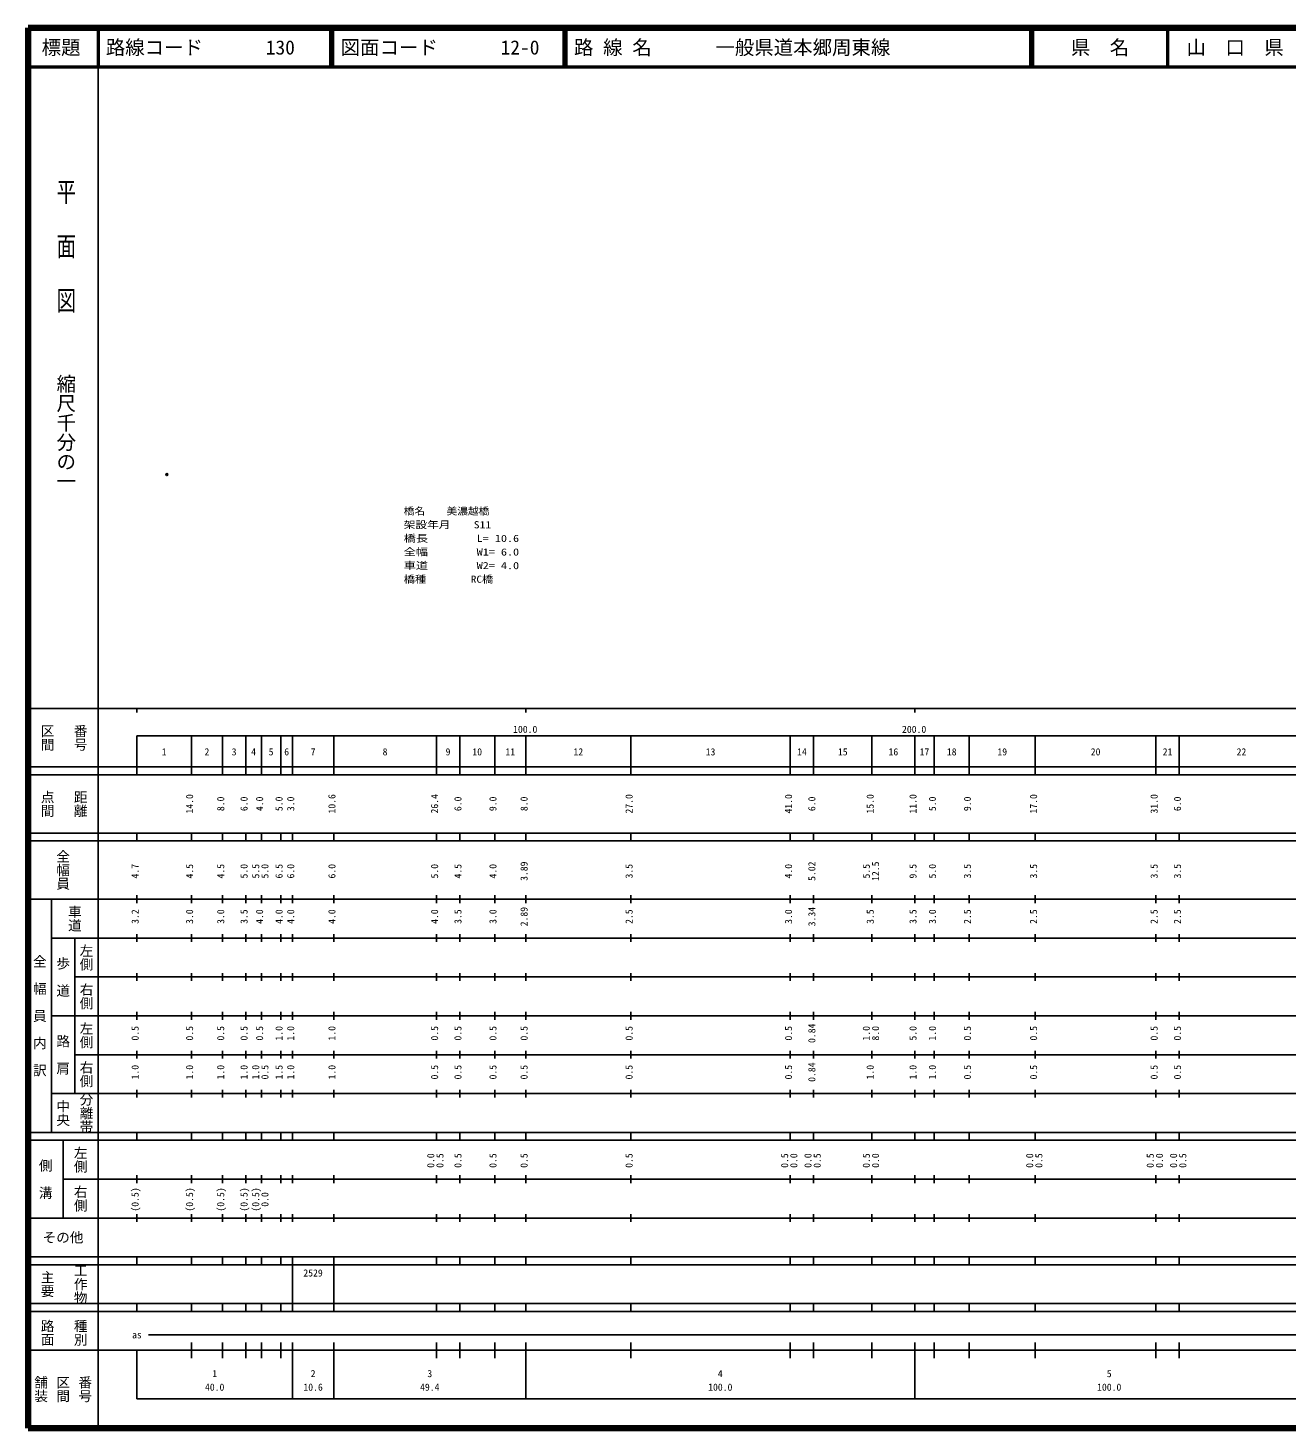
# Model space of a CAD drawing. Units: millimetres on the paper. Extents: x 40 to 680, y 20 to 380.
# Drawn here: x 40 to 363.7, y 20 to 380 of the extents above; entities that cross this region are included whole.
import ezdxf
from ezdxf.enums import TextEntityAlignment as Align

# ---------------------------------------------------------------- set-up
doc = ezdxf.new("R2010")
doc.units = ezdxf.units.MM
doc.header["$PDMODE"] = 32
doc.header["$PDSIZE"] = 0.5
for name, color, linetype in [('M-OTRS', 6, 'Continuous'), ('M-STR-HTXT', 7, 'Continuous'), ('M-TTL-TXT', 7, 'Continuous')]:
    doc.layers.add(name, color=color, linetype=linetype)
for name, color, linetype, lineweight in [('M-TTL', 2, 'Continuous', 140), ('M-TTL-BAND', 7, 'Continuous', 25), ('M-TTL-LINE', 7, 'Continuous', 50)]:
    doc.layers.add(name, color=color, linetype=linetype, lineweight=lineweight)
doc.styles.add('@ＭＳ ゴシック', font='')
doc.styles.add('ＭＳ ゴシック', font='')
doc.styles.get('@ＭＳ ゴシック').set_extended_font_data('@MS Gothic')
doc.styles.get('ＭＳ ゴシック').set_extended_font_data('MS Gothic')

msp = doc.modelspace()

# ---------------------------------------------------------------- linework, layer by layer
at = {"layer": 'M-OTRS'}
msp.add_point((75.716, 265.157), dxfattribs=at)
at = {"layer": 'M-TTL'}
for p, q in [((40, 380), (40, 20)), ((680, 380), (40, 380)), ((40, 20), (680, 20))]:
    msp.add_line(p, q, dxfattribs=at)
at = {"layer": 'M-TTL-BAND'}
for p, q in [((58, 370), (58, 20)), ((40, 205), (579, 205)), ((68, 205), (68, 204)), ((168, 205), (168, 204)), ((268, 205), (268, 204)), ((68, 198), (579, 198)), ((68, 198), (68, 188)), ((82, 188), (82, 198)), ((90, 188), (90, 198)), ((96, 188), (96, 198)), ((100, 188), (100, 198)), ((105, 188), (105, 198)), ((108, 188), (108, 198)), ((118.6, 188), (118.6, 198)), ((145, 188), (145, 198)), ((151, 188), (151, 198)), ((160, 188), (160, 198)), ((168, 188), (168, 198)), ((195, 188), (195, 198)), ((236, 188), (236, 198)), ((242, 188), (242, 198)), ((257, 188), (257, 198)), ((268, 188), (268, 198)), ((273, 188), (273, 198)), ((282, 188), (282, 198)), ((299, 188), (299, 198)), ((330, 188), (330, 198)), ((336, 188), (336, 198)), ((40, 190), (579, 190)), ((40, 188), (579, 188)), ((40, 173), (579, 173)), ((68, 171), (68, 173)), ((82, 171), (82, 173)), ((90, 171), (90, 173)), ((96, 171), (96, 173)), ((100, 171), (100, 173)), ((105, 171), (105, 173)), ((108, 171), (108, 173)), ((118.6, 171), (118.6, 173)), ((145, 171), (145, 173)), ((151, 171), (151, 173)), ((160, 171), (160, 173)), ((168, 171), (168, 173)), ((195, 171), (195, 173)), ((236, 171), (236, 173)), ((242, 171), (242, 173)), ((257, 171), (257, 173)), ((268, 171), (268, 173)), ((273, 171), (273, 173)), ((282, 171), (282, 173)), ((299, 171), (299, 173)), ((330, 171), (330, 173)), ((336, 171), (336, 173)), ((40, 171), (579, 171)), ((40, 156), (579, 156)), ((46, 96), (46, 156)), ((68, 155), (68, 157)), ((82, 155), (82, 157)), ((90, 155), (90, 157)), ((96, 155), (96, 157)), ((100, 155), (100, 157)), ((105, 155), (105, 157)), ((108, 155), (108, 157)), ((118.6, 155), (118.6, 157)), ((145, 155), (145, 157)), ((151, 155), (151, 157)), ((160, 155), (160, 157)), ((168, 155), (168, 157)), ((195, 155), (195, 157)), ((236, 155), (236, 157)), ((242, 155), (242, 157)), ((257, 155), (257, 157)), ((268, 155), (268, 157)), ((273, 155), (273, 157)), ((282, 155), (282, 157)), ((299, 155), (299, 157)), ((330, 155), (330, 157)), ((336, 155), (336, 157)), ((46, 146), (579, 146)), ((52, 146), (52, 106)), ((68, 145), (68, 147)), ((82, 145), (82, 147)), ((90, 145), (90, 147)), ((96, 145), (96, 147)), ((100, 145), (100, 147)), ((105, 145), (105, 147)), ((108, 145), (108, 147)), ((118.6, 145), (118.6, 147)), ((145, 145), (145, 147)), ((151, 145), (151, 147)), ((160, 145), (160, 147)), ((168, 145), (168, 147)), ((195, 145), (195, 147)), ((236, 145), (236, 147)), ((242, 145), (242, 147)), ((257, 145), (257, 147)), ((268, 145), (268, 147)), ((273, 145), (273, 147)), ((282, 145), (282, 147)), ((299, 145), (299, 147)), ((330, 145), (330, 147)), ((336, 145), (336, 147)), ((68, 135), (68, 137)), ((82, 135), (82, 137)), ((90, 135), (90, 137)), ((96, 135), (96, 137)), ((100, 135), (100, 137)), ((105, 135), (105, 137)), ((108, 135), (108, 137)), ((118.6, 135), (118.6, 137)), ((145, 135), (145, 137)), ((151, 135), (151, 137)), ((160, 135), (160, 137)), ((168, 135), (168, 137)), ((195, 135), (195, 137)), ((236, 135), (236, 137)), ((242, 135), (242, 137)), ((257, 135), (257, 137)), ((268, 135), (268, 137)), ((273, 135), (273, 137)), ((282, 135), (282, 137)), ((299, 135), (299, 137)), ((330, 135), (330, 137)), ((336, 135), (336, 137)), ((52, 136), (579, 136)), ((46, 126), (579, 126)), ((68, 125), (68, 127)), ((82, 125), (82, 127)), ((90, 125), (90, 127)), ((96, 125), (96, 127)), ((100, 125), (100, 127)), ((105, 125), (105, 127)), ((108, 125), (108, 127)), ((118.6, 125), (118.6, 127)), ((145, 125), (145, 127)), ((151, 125), (151, 127)), ((160, 125), (160, 127)), ((168, 125), (168, 127)), ((195, 125), (195, 127)), ((236, 125), (236, 127)), ((242, 125), (242, 127)), ((257, 125), (257, 127)), ((268, 125), (268, 127)), ((273, 125), (273, 127)), ((282, 125), (282, 127)), ((299, 125), (299, 127)), ((330, 125), (330, 127)), ((336, 125), (336, 127)), ((52, 116), (579, 116)), ((68, 115), (68, 117)), ((82, 115), (82, 117)), ((90, 115), (90, 117)), ((96, 115), (96, 117)), ((100, 115), (100, 117)), ((105, 115), (105, 117)), ((108, 115), (108, 117)), ((118.6, 115), (118.6, 117)), ((145, 115), (145, 117)), ((151, 115), (151, 117)), ((160, 115), (160, 117)), ((168, 115), (168, 117)), ((195, 115), (195, 117)), ((236, 115), (236, 117)), ((242, 115), (242, 117)), ((257, 115), (257, 117)), ((268, 115), (268, 117)), ((273, 115), (273, 117)), ((282, 115), (282, 117)), ((299, 115), (299, 117)), ((330, 115), (330, 117)), ((336, 115), (336, 117)), ((46, 106), (579, 106)), ((68, 105), (68, 107)), ((82, 105), (82, 107)), ((90, 105), (90, 107)), ((96, 105), (96, 107)), ((100, 105), (100, 107)), ((105, 105), (105, 107)), ((108, 105), (108, 107)), ((118.6, 105), (118.6, 107)), ((145, 105), (145, 107)), ((151, 105), (151, 107)), ((160, 105), (160, 107)), ((168, 105), (168, 107)), ((195, 105), (195, 107)), ((236, 105), (236, 107)), ((242, 105), (242, 107)), ((257, 105), (257, 107)), ((268, 105), (268, 107)), ((273, 105), (273, 107)), ((282, 105), (282, 107)), ((299, 105), (299, 107)), ((330, 105), (330, 107)), ((336, 105), (336, 107)), ((40, 96), (579, 96)), ((40, 94), (579, 94)), ((49, 94), (49, 74)), ((68, 94), (68, 96)), ((82, 94), (82, 96)), ((90, 94), (90, 96)), ((96, 94), (96, 96)), ((100, 94), (100, 96)), ((105, 94), (105, 96)), ((108, 94), (108, 96)), ((118.6, 94), (118.6, 96)), ((145, 94), (145, 96)), ((151, 94), (151, 96)), ((160, 94), (160, 96)), ((168, 94), (168, 96)), ((195, 94), (195, 96)), ((236, 94), (236, 96)), ((242, 94), (242, 96)), ((257, 94), (257, 96)), ((268, 94), (268, 96)), ((273, 94), (273, 96)), ((282, 94), (282, 96)), ((299, 94), (299, 96)), ((330, 94), (330, 96)), ((336, 94), (336, 96)), ((49, 84), (579, 84)), ((68, 83), (68, 85)), ((82, 83), (82, 85)), ((90, 83), (90, 85)), ((96, 83), (96, 85)), ((100, 83), (100, 85)), ((105, 83), (105, 85)), ((108, 83), (108, 85)), ((118.6, 83), (118.6, 85)), ((145, 83), (145, 85)), ((151, 83), (151, 85)), ((160, 83), (160, 85)), ((168, 83), (168, 85)), ((195, 83), (195, 85)), ((236, 83), (236, 85)), ((242, 83), (242, 85)), ((257, 83), (257, 85)), ((268, 83), (268, 85)), ((273, 83), (273, 85)), ((282, 83), (282, 85)), ((299, 83), (299, 85)), ((330, 83), (330, 85)), ((336, 83), (336, 85)), ((40, 74), (579, 74)), ((68, 73), (68, 75)), ((82, 73), (82, 75)), ((90, 73), (90, 75)), ((96, 73), (96, 75)), ((100, 73), (100, 75)), ((105, 73), (105, 75)), ((108, 73), (108, 75)), ((118.6, 73), (118.6, 75)), ((145, 73), (145, 75)), ((151, 73), (151, 75)), ((160, 73), (160, 75)), ((168, 73), (168, 75)), ((195, 73), (195, 75)), ((236, 73), (236, 75)), ((242, 73), (242, 75)), ((257, 73), (257, 75)), ((268, 73), (268, 75)), ((273, 73), (273, 75)), ((282, 73), (282, 75)), ((299, 73), (299, 75)), ((330, 73), (330, 75)), ((336, 73), (336, 75)), ((40, 64), (579, 64)), ((40, 62), (579, 62)), ((68, 62), (68, 64)), ((82, 62), (82, 64)), ((90, 62), (90, 64)), ((96, 62), (96, 64)), ((100, 62), (100, 64)), ((105, 62), (105, 64)), ((108, 62), (108, 64)), ((108, 52), (108, 62)), ((118.6, 62), (118.6, 64)), ((118.6, 52), (118.6, 62)), ((145, 62), (145, 64)), ((151, 62), (151, 64)), ((160, 62), (160, 64)), ((168, 62), (168, 64)), ((195, 62), (195, 64)), ((236, 62), (236, 64)), ((242, 62), (242, 64)), ((257, 62), (257, 64)), ((268, 62), (268, 64)), ((273, 62), (273, 64)), ((282, 62), (282, 64)), ((299, 62), (299, 64)), ((330, 62), (330, 64)), ((336, 62), (336, 64)), ((40, 52), (579, 52)), ((68, 50), (68, 52)), ((82, 50), (82, 52)), ((90, 50), (90, 52)), ((96, 50), (96, 52)), ((100, 50), (100, 52)), ((105, 50), (105, 52)), ((108, 50), (108, 52)), ((118.6, 50), (118.6, 52)), ((145, 50), (145, 52)), ((151, 50), (151, 52)), ((160, 50), (160, 52)), ((168, 50), (168, 52)), ((195, 50), (195, 52)), ((236, 50), (236, 52)), ((242, 50), (242, 52)), ((257, 50), (257, 52)), ((268, 50), (268, 52)), ((273, 50), (273, 52)), ((282, 50), (282, 52)), ((299, 50), (299, 52)), ((330, 50), (330, 52)), ((336, 50), (336, 52)), ((40, 50), (579, 50)), ((71, 44), (565, 44)), ((40, 40), (579, 40)), ((68, 40), (68, 27.5)), ((82, 38), (82, 42)), ((90, 38), (90, 42)), ((96, 38), (96, 42)), ((100, 38), (100, 42)), ((105, 38), (105, 42)), ((108, 27.5), (108, 42)), ((118.6, 27.5), (118.6, 42)), ((145, 38), (145, 42)), ((151, 38), (151, 42)), ((160, 38), (160, 42)), ((168, 27.5), (168, 42)), ((195, 38), (195, 42)), ((236, 38), (236, 42)), ((242, 38), (242, 42)), ((257, 38), (257, 42)), ((268, 27.5), (268, 42)), ((273, 38), (273, 42)), ((282, 38), (282, 42)), ((299, 38), (299, 42)), ((330, 38), (330, 42)), ((336, 38), (336, 42)), ((68, 27.5), (579, 27.5))]:
    msp.add_line(p, q, dxfattribs=at)
at = {"layer": 'M-TTL-LINE'}
for p, q in [((58, 380), (58, 370)), ((117.75, 380), (117.75, 370)), ((118.25, 380), (118.25, 370)), ((177.75, 380), (177.75, 370)), ((178.25, 380), (178.25, 370)), ((297.75, 380), (297.75, 370)), ((298.25, 380), (298.25, 370)), ((333, 380), (333, 370)), ((40, 370), (680, 370))]:
    msp.add_line(p, q, dxfattribs=at)

# ---------------------------------------------------------------- texts
at = {"layer": 'M-STR-HTXT', "style": 'ＭＳ ゴシック'}
for s, width, p in [('橋名\u3000\u3000美濃越橋', 1.1, (136.612, 254.298)), ('架設年月\u3000\u3000S11', 1.2, (136.612, 250.798)), ('橋長\u3000\u3000\u3000\u3000L= 10.6', 1.25, (136.612, 247.298)), ('全幅\u3000\u3000\u3000\u3000W1= 6.0', 1.25, (136.612, 243.798)), ('車道\u3000\u3000\u3000\u3000W2= 4.0', 1.25, (136.612, 240.298)), ('橋種\u3000\u3000\u3000\u3000RC橋', 1.15, (136.612, 236.798))]:
    msp.add_text(s, height=1.833, dxfattribs=dict(at, width=width)).set_placement(p, align=Align.BOTTOM_LEFT)
at = {"layer": 'M-TTL-BAND', "style": '@ＭＳ ゴシック', "width": 1.4}
msp.add_text('平  面  図', height=3.666, rotation=270, dxfattribs=at).set_placement((49.777, 306.475), align=Align.MIDDLE_RIGHT)
at = {"layer": 'M-TTL-BAND', "style": '@ＭＳ ゴシック'}
msp.add_text('縮尺千分の一', height=3.666, rotation=270, dxfattribs=at).set_placement((49.777, 261.03), align=Align.MIDDLE_RIGHT)
for s, p in [('区間', (45, 197.5)), ('番号', (53.5, 197.5)), ('点間', (45, 180.5)), ('距離', (53.5, 180.5)), ('全幅員', (49, 163.5)), ('車道', (52, 151)), ('左側', (55, 141)), ('全\u3000幅\u3000員\u3000内\u3000訳', (43, 126)), ('歩\u3000道', (49, 136)), ('右側', (55, 131)), ('左側', (55, 121)), ('路\u3000肩', (49, 116)), ('右側', (55, 111)), ('分離帯', (55, 101)), ('中央', (49, 101)), ('左側', (53.5, 89)), ('側\u3000溝', (44.5, 84)), ('右側', (53.5, 79)), ('工作物', (53.5, 57)), ('主要', (45, 57)), ('路面', (45, 44.5)), ('種別', (53.5, 44.5)), ('舗装', (43.333, 30)), ('区間', (49, 30)), ('番号', (54.667, 30))]:
    msp.add_text(s, height=2.566, rotation=270, dxfattribs=at).set_placement(p, align=Align.MIDDLE_CENTER)
at = {"layer": 'M-TTL-BAND', "style": 'ＭＳ ゴシック'}
for s, p in [('100.0', (167.844, 198.195)), ('200.0', (267.844, 198.195)), ('1', (75, 192.405)), ('2', (86, 192.405)), ('3', (93, 192.405)), ('4', (98, 192.405)), ('5', (102.5, 192.405)), ('6', (106.5, 192.405)), ('7', (113.3, 192.405)), ('8', (131.8, 192.405)), ('9', (148, 192.405)), ('10', (155.5, 192.405)), ('11', (164, 192.405)), ('12', (181.5, 192.405)), ('13', (215.5, 192.405)), ('14', (239, 192.405)), ('15', (249.5, 192.405)), ('16', (262.5, 192.405)), ('17', (270.5, 192.405)), ('18', (277.5, 192.405)), ('19', (290.5, 192.405)), ('20', (314.5, 192.405)), ('21', (333, 192.405)), ('22', (352, 192.405)), ('as', (68, 42.5)), ('1', (88, 32.523)), ('2', (113.3, 32.523)), ('3', (143.3, 32.523)), ('4', (218, 32.523)), ('5', (318, 32.523)), ('40.0', (88, 29.033)), ('10.6', (113.3, 29.033)), ('49.4', (143.3, 29.033)), ('100.0', (218, 29.033)), ('100.0', (318, 29.033))]:
    msp.add_text(s, height=1.833, dxfattribs=at).set_placement(p, align=Align.BOTTOM_CENTER)
for s, p in [('14.0', (83, 180.5)), ('8.0', (91, 180.5)), ('6.0', (97, 180.5)), ('4.0', (101, 180.5)), ('5.0', (106, 180.5)), ('3.0', (109, 180.5)), ('10.6', (119.6, 180.5)), ('26.4', (146, 180.5)), ('6.0', (152, 180.5)), ('9.0', (161, 180.5)), ('8.0', (169, 180.5)), ('27.0', (196, 180.5)), ('41.0', (237, 180.5)), ('6.0', (243, 180.5)), ('15.0', (258, 180.5)), ('11.0', (269, 180.5)), ('5.0', (274, 180.5)), ('9.0', (283, 180.5)), ('17.0', (300, 180.5)), ('31.0', (331, 180.5)), ('6.0', (337, 180.5)), ('4.7', (69, 163.174)), ('4.5', (83, 163.174)), ('4.5', (91, 163.174)), ('5.0', (97, 163.174)), ('5.5', (100, 163.174)), ('5.0', (102.37, 163.174)), ('6.5', (106, 163.174)), ('6.0', (109, 163.174)), ('6.0', (119.6, 163.174)), ('5.0', (146, 163.174)), ('4.5', (152, 163.174)), ('4.0', (161, 163.174)), ('3.89', (169, 163.174)), ('3.5', (196, 163.174)), ('4.0', (237, 163.174)), ('5.02', (243, 163.174)), ('5.5', (257, 163.174)), ('12.5', (259.37, 163.174)), ('9.5', (269, 163.174)), ('5.0', (274, 163.174)), ('3.5', (283, 163.174)), ('3.5', (300, 163.174)), ('3.5', (331, 163.174)), ('3.5', (337, 163.174)), ('3.2', (69, 151.5)), ('3.0', (83, 151.5)), ('3.0', (91, 151.5)), ('3.5', (97, 151.5)), ('4.0', (101, 151.5)), ('4.0', (106, 151.5)), ('4.0', (109, 151.5)), ('4.0', (119.6, 151.5)), ('4.0', (146, 151.5)), ('3.5', (152, 151.5)), ('3.0', (161, 151.5)), ('2.89', (169, 151.5)), ('2.5', (196, 151.5)), ('3.0', (237, 151.5)), ('3.34', (243, 151.5)), ('3.5', (258, 151.5)), ('3.5', (269, 151.5)), ('3.0', (274, 151.5)), ('2.5', (283, 151.5)), ('2.5', (300, 151.5)), ('2.5', (331, 151.5)), ('2.5', (337, 151.5)), ('0.5', (69, 121.5)), ('0.5', (83, 121.5)), ('0.5', (91, 121.5)), ('0.5', (97, 121.5)), ('0.5', (101, 121.5)), ('1.0', (106, 121.5)), ('1.0', (109, 121.5)), ('1.0', (119.6, 121.5)), ('0.5', (146, 121.5)), ('0.5', (152, 121.5)), ('0.5', (161, 121.5)), ('0.5', (169, 121.5)), ('0.5', (196, 121.5)), ('0.5', (237, 121.5)), ('0.84', (243, 121.5)), ('1.0', (257, 121.5)), ('8.0', (259.37, 121.5)), ('5.0', (269, 121.5)), ('1.0', (274, 121.5)), ('0.5', (283, 121.5)), ('0.5', (300, 121.5)), ('0.5', (331, 121.5)), ('0.5', (337, 121.5)), ('1.0', (69, 111.5)), ('1.0', (83, 111.5)), ('1.0', (91, 111.5)), ('1.0', (97, 111.5)), ('1.0', (100, 111.5)), ('0.5', (102.37, 111.5)), ('1.5', (106, 111.5)), ('1.0', (109, 111.5)), ('1.0', (119.6, 111.5)), ('0.5', (146, 111.5)), ('0.5', (152, 111.5)), ('0.5', (161, 111.5)), ('0.5', (169, 111.5)), ('0.5', (196, 111.5)), ('0.5', (237, 111.5)), ('0.84', (243, 111.5)), ('1.0', (258, 111.5)), ('1.0', (269, 111.5)), ('1.0', (274, 111.5)), ('0.5', (283, 111.5)), ('0.5', (300, 111.5)), ('0.5', (331, 111.5)), ('0.5', (337, 111.5)), ('0.0', (145, 88.764)), ('0.5', (147.37, 88.764)), ('0.5', (152, 88.764)), ('0.5', (161, 88.764)), ('0.5', (169, 88.764)), ('0.5', (196, 88.764)), ('0.5', (236, 88.764)), ('0.0', (238.37, 88.764)), ('0.0', (242, 88.764)), ('0.5', (244.37, 88.764)), ('0.5', (257, 88.764)), ('0.0', (259.37, 88.764)), ('0.0', (299, 88.764)), ('0.5', (301.37, 88.764)), ('0.5', (330, 88.764)), ('0.0', (332.37, 88.764)), ('0.0', (336, 88.764)), ('0.5', (338.37, 88.764)), ('(0.5)', (69, 78.764)), ('(0.5)', (83, 78.764)), ('(0.5)', (91, 78.764)), ('(0.5)', (97, 78.764)), ('(0.5)', (100, 78.764)), ('0.0', (102.37, 78.764))]:
    msp.add_text(s, height=1.833, rotation=90, dxfattribs=at).set_placement(p, align=Align.BOTTOM_CENTER)
msp.add_text('その他', height=2.566, dxfattribs=at).set_placement((49, 69), align=Align.MIDDLE_CENTER)
msp.add_text('2529', height=1.833, dxfattribs=at).set_placement((110.8, 58.405), align=Align.BOTTOM_LEFT)
at = {"layer": 'M-TTL-TXT', "style": 'ＭＳ ゴシック'}
for s, p in [('標題', (48.5, 375)), ('県\u3000名', (315.625, 375)), ('山\u3000口\u3000県', (350.375, 375))]:
    msp.add_text(s, height=3.666, dxfattribs=at).set_placement(p, align=Align.MIDDLE_CENTER)
for s, p in [('路線コード', (60, 375)), ('130', (101.142, 375)), ('図面コード', (120.38, 375)), ('12-0', (161.521, 375)), ('路 線 名', (180.38, 375)), ('一般県道本郷周東線', (216.734, 375))]:
    msp.add_text(s, height=3.666, dxfattribs=at).set_placement(p, align=Align.MIDDLE_LEFT)

doc.saveas('drawing.dxf')
